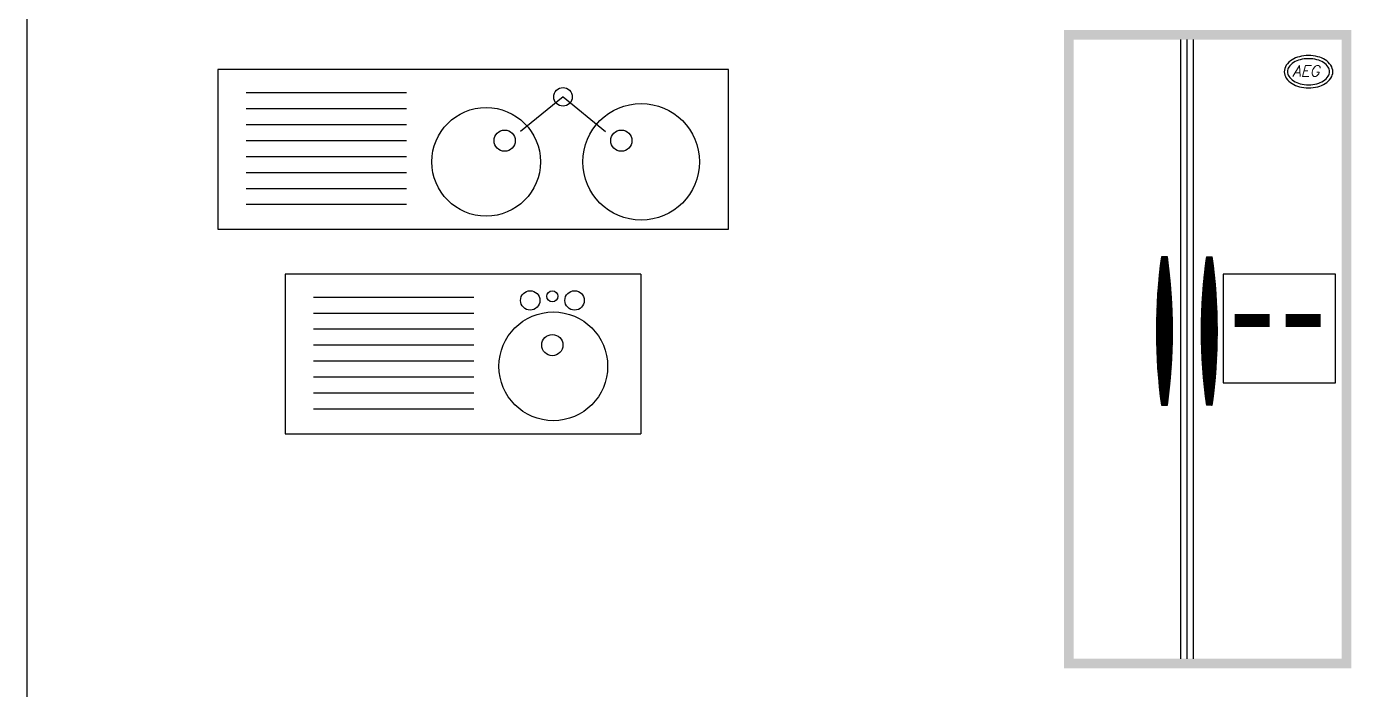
# Model space of a CAD drawing. Header units: millimetres. Extents: x 577 to 2337, y 236 to 943.
# Drawn here: x 764.177 to 768.39, y 703.614 to 705.688 of the extents above; entities that cross this region are included whole.
import ezdxf

# ---------------------------------------------------------------- set-up
doc = ezdxf.new("R2010")
doc.units = ezdxf.units.MM
doc.header["$LTSCALE"] = 0.01
doc.layers.add('06-Furn', color=4, linetype='Continuous')
doc.styles.add('ITALICC', font='italicc')

# ---------------------------------------------------------------- blocks, each defined once
blk = doc.blocks.new('f20')
at = {"layer": '06-Furn', "color": 32}
for p, q in [((817.8066, 709.6863), (816.6919, 709.6863)), ((816.6919, 709.6863), (816.6919, 709.1863)), ((817.8066, 709.6863), (817.8066, 709.1863)), ((817.283, 709.6133), (816.7803, 709.6133)), ((817.283, 709.5633), (816.7803, 709.5633)), ((817.283, 709.5133), (816.7803, 709.5133)), ((817.283, 709.4633), (816.7803, 709.4633)), ((817.283, 709.4133), (816.7803, 709.4133)), ((817.283, 709.3633), (816.7803, 709.3633)), ((817.283, 709.3133), (816.7803, 709.3133)), ((817.283, 709.2633), (816.7803, 709.2633)), ((816.6919, 709.1863), (817.8066, 709.1863))]:
    blk.add_line(p, q, dxfattribs=at)
for centre, radius in [((817.4599, 709.6038), 0.0304), ((817.5294, 709.6168), 0.0174), ((817.599, 709.6038), 0.0304), ((817.5323, 709.3973), 0.1703), ((817.5293, 709.4638), 0.0332)]:
    blk.add_circle(centre, radius, dxfattribs=at)
blk = doc.blocks.new('sink')
at = {"layer": '06-Furn', "color": 8}
for p, q in [((818.2304, 710.6496), (816.6304, 710.6496)), ((816.6304, 710.6496), (816.6304, 710.1496)), ((818.2304, 710.1496), (818.2304, 710.6496)), ((817.2216, 710.5766), (816.7189, 710.5766)), ((817.7118, 710.5642), (817.5789, 710.4562)), ((817.7118, 710.5642), (817.8447, 710.4562)), ((817.2216, 710.5266), (816.7189, 710.5266)), ((817.2216, 710.4766), (816.7189, 710.4766)), ((817.2216, 710.4266), (816.7189, 710.4266)), ((817.2216, 710.3766), (816.7189, 710.3766)), ((817.2216, 710.3266), (816.7189, 710.3266)), ((817.2216, 710.2766), (816.7189, 710.2766)), ((817.2216, 710.2266), (816.7189, 710.2266)), ((816.6304, 710.1496), (818.2304, 710.1496))]:
    blk.add_line(p, q, dxfattribs=at)
for centre, radius in [((817.7118, 710.5642), 0.0291), ((817.4708, 710.3607), 0.1703), ((817.9569, 710.3607), 0.1828), ((817.529, 710.4271), 0.0332), ((817.8946, 710.4271), 0.0332)]:
    blk.add_circle(centre, radius, dxfattribs=at)
blk = doc.blocks.new('*X81')
at = {"color": 0}
for p, q in [((68.4812, -4.0679), (68.5046, -4.0445)), ((68.4816, -4.0649), (68.5043, -4.0422)), ((68.482, -4.0619), (68.504, -4.0398)), ((68.4824, -4.0588), (68.5037, -4.0375)), ((68.4827, -4.0558), (68.501, -4.0375)), ((68.4831, -4.0528), (68.4984, -4.0375)), ((68.4835, -4.0497), (68.4957, -4.0375)), ((68.4839, -4.0467), (68.4931, -4.0375)), ((68.4843, -4.0436), (68.4904, -4.0375)), ((68.4848, -4.0405), (68.4878, -4.0375)), ((68.6219, -4.0678), (68.6452, -4.0444)), ((68.6222, -4.0648), (68.6449, -4.0421)), ((68.6226, -4.0618), (68.6446, -4.0398)), ((68.623, -4.0588), (68.6442, -4.0375)), ((68.6234, -4.0557), (68.6416, -4.0375)), ((68.6237, -4.0527), (68.6389, -4.0375)), ((68.6241, -4.0496), (68.6363, -4.0375)), ((68.6245, -4.0466), (68.6336, -4.0375)), ((68.625, -4.0435), (68.631, -4.0375)), ((68.6254, -4.0405), (68.6283, -4.0375)), ((68.476, -4.1183), (68.5095, -4.0847)), ((68.4762, -4.1153), (68.5093, -4.0823)), ((68.4765, -4.1124), (68.509, -4.0799)), ((68.4768, -4.1095), (68.5087, -4.0775)), ((68.4771, -4.1066), (68.5085, -4.0752)), ((68.4773, -4.1036), (68.5082, -4.0728)), ((68.4776, -4.1007), (68.5079, -4.0704)), ((68.4779, -4.0977), (68.5076, -4.068)), ((68.4782, -4.0948), (68.5073, -4.0657)), ((68.4786, -4.0918), (68.5071, -4.0633)), ((68.4789, -4.0888), (68.5068, -4.0609)), ((68.4792, -4.0859), (68.5065, -4.0586)), ((68.4795, -4.0829), (68.5062, -4.0562)), ((68.4799, -4.0799), (68.5059, -4.0539)), ((68.4802, -4.0769), (68.5056, -4.0515)), ((68.4805, -4.0739), (68.5053, -4.0492)), ((68.4809, -4.0709), (68.505, -4.0468)), ((68.6166, -4.1182), (68.6501, -4.0846)), ((68.6168, -4.1153), (68.6499, -4.0822)), ((68.6171, -4.1123), (68.6496, -4.0799)), ((68.6174, -4.1094), (68.6493, -4.0775)), ((68.6177, -4.1065), (68.6491, -4.0751)), ((68.618, -4.1035), (68.6488, -4.0727)), ((68.6183, -4.1006), (68.6485, -4.0703)), ((68.6186, -4.0977), (68.6482, -4.068)), ((68.6189, -4.0947), (68.6479, -4.0656)), ((68.6192, -4.0917), (68.6477, -4.0632)), ((68.6195, -4.0888), (68.6474, -4.0609)), ((68.6198, -4.0858), (68.6471, -4.0585)), ((68.6201, -4.0828), (68.6468, -4.0562)), ((68.6205, -4.0798), (68.6465, -4.0538)), ((68.6208, -4.0768), (68.6462, -4.0515)), ((68.6212, -4.0738), (68.6459, -4.0491)), ((68.6215, -4.0708), (68.6456, -4.0468)), ((68.4721, -4.1698), (68.5138, -4.1282)), ((68.4723, -4.167), (68.5136, -4.1258)), ((68.4725, -4.1642), (68.5133, -4.1233)), ((68.4727, -4.1614), (68.5131, -4.1209)), ((68.4728, -4.1585), (68.5129, -4.1184)), ((68.473, -4.1557), (68.5127, -4.116)), ((68.4732, -4.1528), (68.5125, -4.1136)), ((68.4734, -4.15), (68.5122, -4.1112)), ((68.4736, -4.1471), (68.512, -4.1087)), ((68.4738, -4.1443), (68.5118, -4.1063)), ((68.4741, -4.1414), (68.5115, -4.1039)), ((68.4743, -4.1385), (68.5113, -4.1015)), ((68.4745, -4.1356), (68.5111, -4.0991)), ((68.4747, -4.1328), (68.5108, -4.0967)), ((68.475, -4.1299), (68.5106, -4.0943)), ((68.4752, -4.127), (68.5103, -4.0919)), ((68.4755, -4.1241), (68.5101, -4.0895)), ((68.4757, -4.1212), (68.5098, -4.0871)), ((68.6127, -4.1698), (68.6544, -4.1281)), ((68.6129, -4.1669), (68.6542, -4.1257)), ((68.6131, -4.1641), (68.6539, -4.1233)), ((68.6133, -4.1613), (68.6537, -4.1208)), ((68.6135, -4.1584), (68.6535, -4.1184)), ((68.6136, -4.1556), (68.6533, -4.1159)), ((68.6138, -4.1528), (68.6531, -4.1135)), ((68.614, -4.1499), (68.6528, -4.1111)), ((68.6142, -4.147), (68.6526, -4.1087)), ((68.6145, -4.1442), (68.6524, -4.1063)), ((68.6147, -4.1413), (68.6521, -4.1038)), ((68.6149, -4.1384), (68.6519, -4.1014)), ((68.6151, -4.1356), (68.6517, -4.099)), ((68.6153, -4.1327), (68.6514, -4.0966)), ((68.6156, -4.1298), (68.6512, -4.0942)), ((68.6158, -4.1269), (68.6509, -4.0918)), ((68.6161, -4.124), (68.6507, -4.0894)), ((68.6163, -4.1211), (68.6504, -4.087)), ((68.47, -4.217), (68.5168, -4.1703)), ((68.4701, -4.2143), (68.5166, -4.1678)), ((68.4702, -4.2116), (68.5165, -4.1653)), ((68.4703, -4.2088), (68.5163, -4.1628)), ((68.4704, -4.2061), (68.5161, -4.1603)), ((68.4705, -4.2033), (68.516, -4.1578)), ((68.4706, -4.2005), (68.5158, -4.1553)), ((68.4707, -4.1978), (68.5156, -4.1528)), ((68.4708, -4.195), (68.5155, -4.1504)), ((68.471, -4.1922), (68.5153, -4.1479)), ((68.4711, -4.1894), (68.5151, -4.1454)), ((68.4712, -4.1867), (68.5149, -4.1429)), ((68.4714, -4.1839), (68.5147, -4.1405)), ((68.4715, -4.1811), (68.5146, -4.138)), ((68.4717, -4.1783), (68.5144, -4.1356)), ((68.4718, -4.1755), (68.5142, -4.1331)), ((68.472, -4.1726), (68.514, -4.1307)), ((68.6106, -4.217), (68.6574, -4.1702)), ((68.6107, -4.2142), (68.6572, -4.1677)), ((68.6108, -4.2115), (68.6571, -4.1652)), ((68.6109, -4.2087), (68.6569, -4.1627)), ((68.611, -4.206), (68.6567, -4.1602)), ((68.6111, -4.2032), (68.6566, -4.1577)), ((68.6112, -4.2005), (68.6564, -4.1553)), ((68.6113, -4.1977), (68.6562, -4.1528)), ((68.6114, -4.1949), (68.6561, -4.1503)), ((68.6116, -4.1922), (68.6559, -4.1478)), ((68.6117, -4.1894), (68.6557, -4.1453)), ((68.6118, -4.1866), (68.6555, -4.1429)), ((68.612, -4.1838), (68.6553, -4.1404)), ((68.6121, -4.181), (68.6552, -4.138)), ((68.6123, -4.1782), (68.655, -4.1355)), ((68.6124, -4.1754), (68.6548, -4.133)), ((68.6126, -4.1726), (68.6546, -4.1306)), ((68.4692, -4.2549), (68.5185, -4.2057)), ((68.4692, -4.2576), (68.5186, -4.2082)), ((68.4692, -4.2603), (68.5187, -4.2108)), ((68.4692, -4.2629), (68.5188, -4.2134)), ((68.4693, -4.2469), (68.5182, -4.198)), ((68.4693, -4.2496), (68.5183, -4.2006)), ((68.4693, -4.2523), (68.5184, -4.2031)), ((68.4694, -4.2415), (68.5179, -4.193)), ((68.4694, -4.2442), (68.5181, -4.1955)), ((68.4695, -4.2361), (68.5177, -4.1879)), ((68.4695, -4.2388), (68.5178, -4.1904)), ((68.4696, -4.2307), (68.5175, -4.1828)), ((68.4696, -4.2334), (68.5176, -4.1854)), ((68.4697, -4.228), (68.5173, -4.1803)), ((68.4698, -4.2225), (68.517, -4.1753)), ((68.4698, -4.2252), (68.5172, -4.1778)), ((68.4699, -4.2198), (68.5169, -4.1728)), ((68.6098, -4.2549), (68.6591, -4.2056)), ((68.6098, -4.2575), (68.6592, -4.2082)), ((68.6098, -4.2602), (68.6593, -4.2107)), ((68.6098, -4.2629), (68.6594, -4.2133)), ((68.6099, -4.2468), (68.6588, -4.198)), ((68.6099, -4.2495), (68.6589, -4.2005)), ((68.6099, -4.2522), (68.659, -4.2031)), ((68.61, -4.2414), (68.6586, -4.1929)), ((68.61, -4.2441), (68.6587, -4.1954)), ((68.6101, -4.236), (68.6583, -4.1878)), ((68.6101, -4.2387), (68.6584, -4.1904)), ((68.6102, -4.2306), (68.6581, -4.1828)), ((68.6102, -4.2333), (68.6582, -4.1853)), ((68.6103, -4.2279), (68.6579, -4.1803)), ((68.6104, -4.2224), (68.6577, -4.1752)), ((68.6104, -4.2252), (68.6578, -4.1777)), ((68.6105, -4.2197), (68.6575, -4.1727)), ((68.4692, -4.2656), (68.5188, -4.2159)), ((68.4692, -4.2683), (68.5189, -4.2185)), ((68.4692, -4.2709), (68.519, -4.2211)), ((68.4692, -4.2736), (68.5191, -4.2237)), ((68.4692, -4.2762), (68.5191, -4.2262)), ((68.4692, -4.2788), (68.5192, -4.2288)), ((68.4692, -4.2815), (68.5193, -4.2314)), ((68.4692, -4.2841), (68.5193, -4.234)), ((68.4692, -4.2867), (68.5194, -4.2366)), ((68.4693, -4.2894), (68.5194, -4.2392)), ((68.4693, -4.292), (68.5195, -4.2418)), ((68.4693, -4.2946), (68.5195, -4.2444)), ((68.4694, -4.2972), (68.5195, -4.247)), ((68.4694, -4.2998), (68.5196, -4.2497)), ((68.4695, -4.3024), (68.5196, -4.2523)), ((68.4695, -4.305), (68.5196, -4.2549)), ((68.6098, -4.2655), (68.6594, -4.2159)), ((68.6098, -4.2682), (68.6595, -4.2184)), ((68.6098, -4.2708), (68.6596, -4.221)), ((68.6098, -4.2735), (68.6597, -4.2236)), ((68.6098, -4.2761), (68.6597, -4.2262)), ((68.6098, -4.2788), (68.6598, -4.2288)), ((68.6098, -4.2814), (68.6599, -4.2314)), ((68.6098, -4.284), (68.6599, -4.2339)), ((68.6098, -4.2867), (68.66, -4.2365)), ((68.6099, -4.2893), (68.66, -4.2391)), ((68.6099, -4.2919), (68.6601, -4.2418)), ((68.6099, -4.2945), (68.6601, -4.2444)), ((68.61, -4.2972), (68.6602, -4.247)), ((68.61, -4.2998), (68.6602, -4.2496)), ((68.6101, -4.3024), (68.6602, -4.2522)), ((68.6101, -4.305), (68.6602, -4.2548)), ((68.4696, -4.3076), (68.5197, -4.2575)), ((68.4696, -4.3102), (68.5197, -4.2602)), ((68.4697, -4.3128), (68.5197, -4.2628)), ((68.4698, -4.3154), (68.5197, -4.2655)), ((68.4698, -4.318), (68.5197, -4.2681)), ((68.4699, -4.3206), (68.5197, -4.2707)), ((68.47, -4.3231), (68.5197, -4.2734)), ((68.4701, -4.3257), (68.5197, -4.2761)), ((68.4701, -4.3283), (68.5197, -4.2787)), ((68.4702, -4.3308), (68.5197, -4.2814)), ((68.4703, -4.3334), (68.5197, -4.2841)), ((68.4704, -4.3359), (68.5196, -4.2867)), ((68.4705, -4.3385), (68.5196, -4.2894)), ((68.4706, -4.341), (68.5196, -4.2921)), ((68.4707, -4.3436), (68.5195, -4.2948)), ((68.4708, -4.3461), (68.5195, -4.2975)), ((68.6102, -4.3076), (68.6603, -4.2575)), ((68.6102, -4.3102), (68.6603, -4.2601)), ((68.6103, -4.3127), (68.6603, -4.2627)), ((68.6104, -4.3153), (68.6603, -4.2654)), ((68.6104, -4.3179), (68.6603, -4.268)), ((68.6105, -4.3205), (68.6603, -4.2707)), ((68.6106, -4.3231), (68.6603, -4.2733)), ((68.6107, -4.3256), (68.6603, -4.276)), ((68.6108, -4.3282), (68.6603, -4.2787)), ((68.6108, -4.3308), (68.6603, -4.2813)), ((68.6109, -4.3333), (68.6603, -4.284)), ((68.611, -4.3359), (68.6602, -4.2867)), ((68.6111, -4.3384), (68.6602, -4.2893)), ((68.6112, -4.341), (68.6602, -4.292)), ((68.6113, -4.3435), (68.6601, -4.2947)), ((68.6115, -4.3461), (68.6601, -4.2974)), ((68.471, -4.3487), (68.5194, -4.3002)), ((68.4711, -4.3512), (68.5194, -4.3029)), ((68.4712, -4.3537), (68.5193, -4.3056)), ((68.4713, -4.3562), (68.5193, -4.3083)), ((68.4715, -4.3588), (68.5192, -4.311)), ((68.4716, -4.3613), (68.5192, -4.3137)), ((68.4717, -4.3638), (68.5191, -4.3165)), ((68.4719, -4.3663), (68.519, -4.3192)), ((68.472, -4.3688), (68.5189, -4.3219)), ((68.4722, -4.3713), (68.5188, -4.3247)), ((68.4723, -4.3738), (68.5187, -4.3274)), ((68.4725, -4.3763), (68.5187, -4.3301)), ((68.4726, -4.3788), (68.5186, -4.3329)), ((68.4728, -4.3813), (68.5185, -4.3356)), ((68.4729, -4.3838), (68.5183, -4.3384)), ((68.6116, -4.3486), (68.6601, -4.3001)), ((68.6117, -4.3511), (68.66, -4.3028)), ((68.6118, -4.3537), (68.6599, -4.3055)), ((68.6119, -4.3562), (68.6599, -4.3082)), ((68.6121, -4.3587), (68.6598, -4.3109)), ((68.6122, -4.3612), (68.6598, -4.3137)), ((68.6123, -4.3637), (68.6597, -4.3164)), ((68.6125, -4.3662), (68.6596, -4.3191)), ((68.6126, -4.3688), (68.6595, -4.3218)), ((68.6128, -4.3713), (68.6594, -4.3246)), ((68.6129, -4.3738), (68.6594, -4.3273)), ((68.6131, -4.3763), (68.6593, -4.3301)), ((68.6132, -4.3788), (68.6592, -4.3328)), ((68.6134, -4.3812), (68.6591, -4.3356)), ((68.6136, -4.3837), (68.659, -4.3383)), ((68.4731, -4.3863), (68.5182, -4.3412)), ((68.4733, -4.3888), (68.5181, -4.3439)), ((68.4735, -4.3912), (68.518, -4.3467)), ((68.4736, -4.3937), (68.5179, -4.3495)), ((68.4738, -4.3962), (68.5177, -4.3523)), ((68.474, -4.3986), (68.5176, -4.3551)), ((68.4742, -4.4011), (68.5175, -4.3579)), ((68.4744, -4.4036), (68.5173, -4.3607)), ((68.4746, -4.406), (68.5172, -4.3635)), ((68.4748, -4.4085), (68.517, -4.3663)), ((68.475, -4.4109), (68.5168, -4.3691)), ((68.4752, -4.4134), (68.5167, -4.3719)), ((68.4754, -4.4158), (68.5165, -4.3747)), ((68.4756, -4.4183), (68.5163, -4.3775)), ((68.4758, -4.4207), (68.5161, -4.3804)), ((68.6137, -4.3862), (68.6588, -4.3411)), ((68.6139, -4.3887), (68.6587, -4.3439)), ((68.6141, -4.3912), (68.6586, -4.3466)), ((68.6142, -4.3936), (68.6585, -4.3494)), ((68.6144, -4.3961), (68.6583, -4.3522)), ((68.6146, -4.3986), (68.6582, -4.355)), ((68.6148, -4.401), (68.6581, -4.3578)), ((68.615, -4.4035), (68.6579, -4.3606)), ((68.6152, -4.406), (68.6578, -4.3634)), ((68.6154, -4.4084), (68.6576, -4.3662)), ((68.6156, -4.4109), (68.6574, -4.369)), ((68.6158, -4.4133), (68.6573, -4.3718)), ((68.616, -4.4158), (68.6571, -4.3746)), ((68.6162, -4.4182), (68.6569, -4.3775)), ((68.6164, -4.4206), (68.6568, -4.3803)), ((68.476, -4.4231), (68.516, -4.3832)), ((68.4763, -4.4256), (68.5158, -4.3861)), ((68.4765, -4.428), (68.5156, -4.3889)), ((68.4767, -4.4304), (68.5154, -4.3918)), ((68.4769, -4.4328), (68.5152, -4.3946)), ((68.4772, -4.4353), (68.5149, -4.3975)), ((68.4774, -4.4377), (68.5147, -4.4004)), ((68.4777, -4.4401), (68.5145, -4.4032)), ((68.4779, -4.4425), (68.5143, -4.4061)), ((68.4781, -4.4449), (68.514, -4.409)), ((68.4784, -4.4473), (68.5138, -4.4119)), ((68.4786, -4.4497), (68.5136, -4.4148)), ((68.4789, -4.4521), (68.5133, -4.4177)), ((68.4792, -4.4545), (68.5131, -4.4206)), ((68.4794, -4.4569), (68.5128, -4.4235)), ((68.6166, -4.4231), (68.6566, -4.3831)), ((68.6169, -4.4255), (68.6564, -4.386)), ((68.6171, -4.4279), (68.6562, -4.3888)), ((68.6173, -4.4304), (68.656, -4.3917)), ((68.6175, -4.4328), (68.6558, -4.3945)), ((68.6178, -4.4352), (68.6556, -4.3974)), ((68.618, -4.4376), (68.6553, -4.4003)), ((68.6183, -4.44), (68.6551, -4.4032)), ((68.6185, -4.4424), (68.6549, -4.406)), ((68.6187, -4.4448), (68.6547, -4.4089)), ((68.619, -4.4472), (68.6544, -4.4118)), ((68.6192, -4.4496), (68.6542, -4.4147)), ((68.6195, -4.452), (68.6539, -4.4176)), ((68.6198, -4.4544), (68.6537, -4.4205)), ((68.62, -4.4568), (68.6534, -4.4234)), ((68.4797, -4.4593), (68.5125, -4.4264)), ((68.48, -4.4616), (68.5123, -4.4293)), ((68.4802, -4.464), (68.512, -4.4323)), ((68.4805, -4.4664), (68.5117, -4.4352)), ((68.4808, -4.4688), (68.5114, -4.4381)), ((68.4811, -4.4711), (68.5111, -4.4411)), ((68.4813, -4.4735), (68.5108, -4.444)), ((68.4816, -4.4759), (68.5105, -4.447)), ((68.4819, -4.4782), (68.5102, -4.45)), ((68.4822, -4.4806), (68.5099, -4.4529)), ((68.4825, -4.483), (68.5095, -4.4559)), ((68.4828, -4.4853), (68.5092, -4.4589)), ((68.4831, -4.4877), (68.5089, -4.4619)), ((68.4834, -4.49), (68.5085, -4.4649)), ((68.6203, -4.4592), (68.6531, -4.4263)), ((68.6206, -4.4616), (68.6529, -4.4293)), ((68.6208, -4.464), (68.6526, -4.4322)), ((68.6211, -4.4663), (68.6523, -4.4351)), ((68.6214, -4.4687), (68.652, -4.4381)), ((68.6217, -4.4711), (68.6517, -4.441)), ((68.6219, -4.4735), (68.6514, -4.444)), ((68.6222, -4.4758), (68.6511, -4.4469)), ((68.6225, -4.4782), (68.6508, -4.4499)), ((68.6228, -4.4805), (68.6505, -4.4529)), ((68.6231, -4.4829), (68.6502, -4.4558)), ((68.6234, -4.4853), (68.6498, -4.4588)), ((68.6237, -4.4876), (68.6495, -4.4618)), ((68.624, -4.4899), (68.6492, -4.4648)), ((68.4837, -4.4924), (68.5082, -4.4679)), ((68.484, -4.4947), (68.5078, -4.4709)), ((68.4843, -4.497), (68.5075, -4.4739)), ((68.4847, -4.4994), (68.5071, -4.4769)), ((68.485, -4.5017), (68.5067, -4.4799)), ((68.4862, -4.5031), (68.5064, -4.483)), ((68.4889, -4.5031), (68.506, -4.486)), ((68.4915, -4.5031), (68.5056, -4.4891)), ((68.4942, -4.5031), (68.5052, -4.4921)), ((68.4968, -4.5031), (68.5048, -4.4952)), ((68.4995, -4.5031), (68.5044, -4.4982)), ((68.5021, -4.5031), (68.5039, -4.5013)), ((68.6243, -4.4923), (68.6488, -4.4678)), ((68.6246, -4.4946), (68.6485, -4.4708)), ((68.6249, -4.497), (68.6481, -4.4738)), ((68.6253, -4.4993), (68.6477, -4.4768)), ((68.6256, -4.5016), (68.6474, -4.4799)), ((68.6267, -4.5031), (68.647, -4.4829)), ((68.6294, -4.5031), (68.6466, -4.4859)), ((68.6321, -4.5031), (68.6462, -4.489)), ((68.6347, -4.5031), (68.6458, -4.492)), ((68.6374, -4.5031), (68.6454, -4.4951)), ((68.64, -4.5031), (68.645, -4.4981)), ((68.6427, -4.5031), (68.6446, -4.5012))]:
    blk.add_line(p, q, dxfattribs=at)
blk = doc.blocks.new('y')
at = {"layer": '06-Furn', "color": 8}
for p, q in [((851.1802, 665.9504), (851.1802, 664.0104)), ((851.2006, 665.9504), (851.2006, 664.0104)), ((851.2202, 665.9504), (851.2202, 664.0104)), ((851.1396, 665.2702), (851.121, 665.2702)), ((851.2616, 665.2702), (851.2802, 665.2702)), ((851.121, 664.8046), (851.1396, 664.8046)), ((851.2802, 664.8046), (851.2616, 664.8046))]:
    blk.add_line(p, q, dxfattribs=at)
for points in [[(851.506, 665.8498, 0.148501), (851.5121, 665.8298, 0.107105), (851.5301, 665.8125, 0.07597), (851.5531, 665.8026, 0.062835), (851.582, 665.799, 0.062835), (851.6108, 665.8026, 0.07597), (851.6339, 665.8125, 0.107105), (851.6519, 665.8298, 0.148501), (851.658, 665.8498, 0.148501), (851.6519, 665.8699, 0.107105), (851.6339, 665.8872, 0.07597), (851.6108, 665.897, 0.062835), (851.582, 665.9007, 0.062835), (851.5531, 665.897, 0.07597), (851.5301, 665.8872, 0.107105), (851.5121, 665.8699, 0.148501)], [(851.516, 665.8498, 0.148501), (851.5204, 665.8354, 0.107105), (851.5353, 665.821, 0.07597), (851.5556, 665.8123, 0.062835), (851.582, 665.809, 0.062835), (851.6084, 665.8123, 0.07597), (851.6286, 665.821, 0.107105), (851.6436, 665.8354, 0.148501), (851.648, 665.8498, 0.148501), (851.6436, 665.8643, 0.107105), (851.6286, 665.8787, 0.07597), (851.6084, 665.8873, 0.062835), (851.582, 665.8907, 0.062835), (851.5556, 665.8873, 0.07597), (851.5353, 665.8787, 0.107105), (851.5204, 665.8643, 0.148501)]]:
    blk.add_lwpolyline(points, format="xyb", close=True, dxfattribs=at)
blk.add_lwpolyline([(851.3145, 665.2159), (851.3145, 664.8752), (851.666, 664.8752), (851.666, 665.2159)], close=True, dxfattribs=at)
at = {"layer": '06-Furn', "color": 8, "const_width": 0.04}
for points in [[(851.35, 665.0704), (851.4601, 665.0704)], [(851.5098, 665.0704), (851.6198, 665.0704)]]:
    blk.add_lwpolyline(points, dxfattribs=at)
at = {"layer": '06-Furn', "color": 8}
for centre, start, end in [((852.8056, 665.0374), 172.1319, 187.8681), ((849.455, 665.0374), 352.1319, 7.8681), ((852.9462, 665.0374), 172.1319, 187.8681), ((849.5956, 665.0374), 352.1319, 7.8681)]:
    blk.add_arc(centre, 1.7006, start, end, dxfattribs=at)
for points in [[(850.8159, 663.9804), (850.8459, 664.0104), (850.8159, 665.9804), (850.8459, 665.9504)], [(850.8159, 665.9804), (850.8459, 665.9504), (851.7159, 665.9804), (851.6859, 665.9504)], [(851.7159, 665.9804), (851.6859, 665.9504), (851.7159, 663.9804), (851.6859, 664.0104)], [(851.7159, 663.9804), (851.6859, 664.0104), (850.8159, 663.9804), (850.8459, 664.0104)]]:
    blk.add_solid(points, dxfattribs=at)
blk.add_blockref('*X81', (782.6359, 669.3077), dxfattribs=at)
at = {"layer": '06-Furn', "color": 8, "style": 'ITALICC'}
blk.add_text('AEG', height=0.03407, dxfattribs=at).set_placement((851.5313, 665.8352))

msp = doc.modelspace()

# ---------------------------------------------------------------- linework, layer by layer
at = {"layer": '06-Furn', "color": 5}
msp.add_lwpolyline([(764.1767, 711.677), (764.1767, 698.677), (771.6767, 698.677), (771.6767, 711.677)], close=True, dxfattribs=at)

# ---------------------------------------------------------------- block references
at = {"layer": '06-Furn'}
msp.add_blockref('y', (-83.388, 39.6982), dxfattribs=at)
at = {"layer": '06-Furn', "color": 5}
for name, p in [('sink', (-51.8547, -5.095)), ('f20', (-51.7056, -4.7723))]:
    msp.add_blockref(name, p, dxfattribs=at)

doc.saveas('drawing.dxf')
